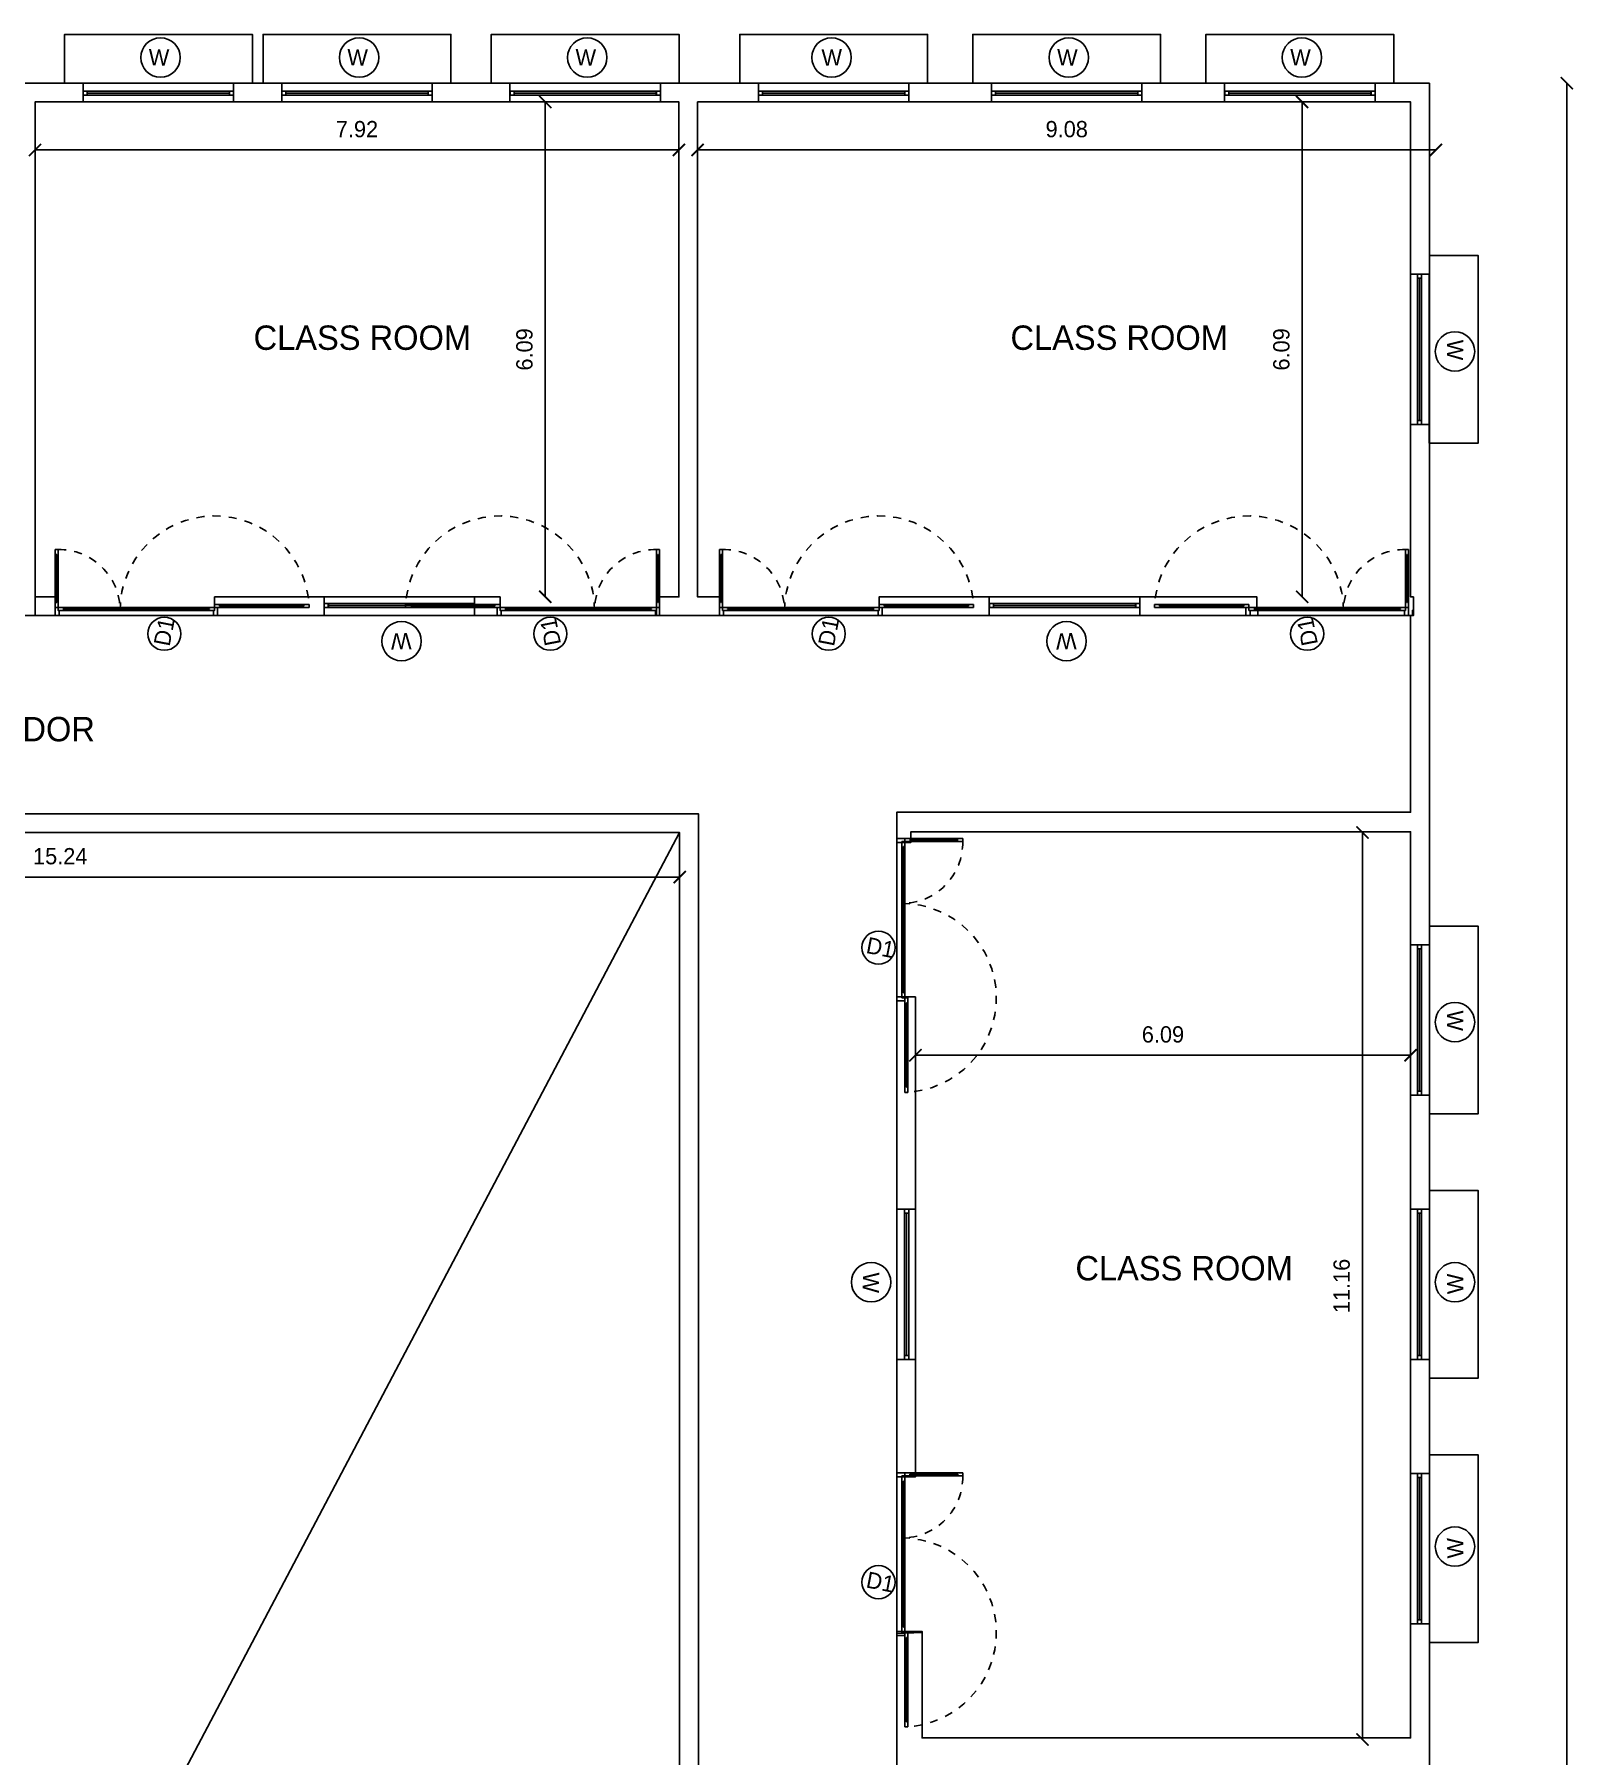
# Model space of a CAD drawing. Header units: metres. Extents: x 6102560 to 6120122, y -6664095 to -6659794.
# Drawn here: x 6102616.81 to 6102635.74, y -6659897.62 to -6659876.44 of the extents above; entities that cross this region are included whole.
import ezdxf

# ---------------------------------------------------------------- set-up
doc = ezdxf.new("R2010")
doc.units = ezdxf.units.M
doc.header["$LTSCALE"] = 500
doc.header["$MEASUREMENT"] = 0
for name, pattern in [('DASHED2', [0.375, 0.25, -0.125]), ('HIDDEN', [0.375, 0.25, -0.125]), ('PHANTOM2', [1.25, 0.625, -0.125, 0.125, -0.125, 0.125, -0.125])]:
    doc.linetypes.add(name, pattern=pattern)
doc.layers.get('0').update_dxf_attribs({"linetype": 'CONTINUOUS'})
doc.layers.get('Defpoints').update_dxf_attribs({"linetype": 'CONTINUOUS'})
for name, color, linetype in [('above', 250, 'DASHED2'), ('BLK_1_FLR_1_BLT_UP_AREA', 26, 'CONTINUOUS'), ('BLK_1_FLR_1_BLT_UP_AREA_DEDUCT', 26, 'CONTINUOUS'), ('BLK_1_FLR_1_CHAJJA', 6, 'CONTINUOUS'), ('BLK_1_FLR_1_REGULAR_ROOM_1', 117, 'CONTINUOUS'), ('BLK_1_LVL_1_BLDG_FOOT_PRINT', 1, 'CONTINUOUS'), ('BLK_1_PLINTH_HEIGHT', 7, 'CONTINUOUS'), ('DOORTEXT', 13, 'CONTINUOUS'), ('ED', 30, 'CONTINUOUS'), ('FURN1', 252, 'CONTINUOUS'), ('FURNITURE', 252, 'CONTINUOUS'), ('FURNITURES', 252, 'CONTINUOUS'), ('TEXT', 4, 'CONTINUOUS'), ('W-SCH', 205, 'CONTINUOUS'), ('wall', 125, 'CONTINUOUS'), ('wall1', 125, 'CONTINUOUS'), ('WINDOWS', 252, 'CONTINUOUS')]:
    doc.layers.add(name, color=color, linetype=linetype)
doc.styles.add('RM', font='GOTHIC.TTF')
doc.styles.add('S2', font='GOTHIC.TTF')
doc.styles.add('USA TEXT', font='GOTHIC.TTF')
doc.dimstyles.new('1-100-ED', dxfattribs={"dimtxt": 0.2, "dimasz": 0.15, "dimexe": 0.18, "dimexo": 0.0625, "dimgap": 0.15, "dimtad": 1, "dimzin": 0, "dimdsep": 46, "dimtxsty": 'USA TEXT', "dimblk": 'ARCHTICK', "dimcen": 0.1, "dimse1": 1, "dimse2": 1, "dimclrd": 256, "dimclrt": 256, "dimadec": 0, "dimazin": 0, "dimtfac": 1, "dimtofl": 0, "dimtmove": 0, "dimatfit": 3, "dimldrblk": 'ARCHTICK', "dimfxl": 0, "dimtolj": 1, "dimtzin": 0, "dimarcsym": 0})

# ---------------------------------------------------------------- blocks, each defined once
blk = doc.blocks.new('A$C62665808')
at = {"layer": 'FURNITURES', "color": 233}
for p, q in [((512, 100), (437, 100)), ((450, 62), (512, 62)), ((500, 78), (500, 84)), ((512, 84), (500, 84)), ((512, 78), (500, 78)), ((512, 84), (512, 100)), ((512, 62), (512, 78)), ((2288, 84), (2288, 100)), ((2288, 100), (2363, 100)), ((2288, 84), (2300, 84)), ((2288, 62), (2288, 78)), ((2288, 78), (2300, 78)), ((2350, 62), (2288, 62)), ((2300, 78), (2300, 84))]:
    blk.add_line(p, q, dxfattribs=at)
at = {"layer": 'FURNITURES', "color": 250}
for p, q in [((512, 100), (2288, 100)), ((512, 84), (2300, 84)), ((512, 78), (2300, 78)), ((512, 62), (2288, 62))]:
    blk.add_line(p, q, dxfattribs=at)
at = {"layer": 'FURNITURES', "color": 250, "linetype": 'HIDDEN', "ltscale": 0.5}
for centre, radius, start, end in [((437, 62), 1163, 359.9985, 178.1522), ((2350, 62), 750, 89.1025, 179.9987)]:
    blk.add_arc(centre, radius, start, end, dxfattribs=at)
at = {"layer": 'wall', "color": 7}
for p, q in [((2362, 812), (2362, 737)), ((2399, 812), (2362, 812)), ((2377, 737), (2362, 737)), ((2362, 737), (2363, 175)), ((2378, 175), (2377, 750)), ((2384, 750), (2377, 750)), ((2377, 737), (2377, 750)), ((2384, 175), (2384, 750)), ((2384, 737), (2384, 750)), ((2399, 737), (2384, 737)), ((2399, 812), (2399, 737)), ((2400, 175), (2399, 737)), ((-725, 137), (-650, 137)), ((-725, 137), (-725, 100)), ((-725, 100), (-650, 100)), ((363, 122), (-662, 122)), ((-662, 122), (-662, 116)), ((-650, 122), (-662, 122)), ((363, 116), (-662, 116)), ((-650, 116), (-662, 116)), ((-650, 137), (-650, 122)), ((363, 137), (-650, 137)), ((-650, 116), (-650, 100)), ((-650, 100), (363, 100)), ((437, 137), (363, 137)), ((363, 137), (363, 122)), ((363, 122), (375, 122)), ((363, 116), (363, 100)), ((363, 116), (375, 116)), ((363, 100), (437, 100)), ((375, 122), (375, 116)), ((437, 137), (437, 100)), ((437, 62), (437, 100)), ((437, 62), (450, 62)), ((2363, 62), (2350, 62)), ((2378, 175), (2363, 175)), ((2363, 175), (2363, 100)), ((2363, 62), (2363, 100)), ((2400, 100), (2363, 100)), ((2378, 175), (2378, 162)), ((2384, 162), (2378, 162)), ((2400, 175), (2384, 175)), ((2384, 175), (2384, 162)), ((2400, 100), (2400, 175))]:
    blk.add_line(p, q, dxfattribs=at)
for points in [[(437, 100), (400, 100), (400, 0), (450, 0), (450, 62)], [(2363, 100), (2400, 100), (2400, 0), (2350, 0), (2350, 62)]]:
    blk.add_lwpolyline(points, dxfattribs=at)
blk = doc.blocks.new('_ArchTick')
at = {"color": 0, "linetype": 'ByBlock', "const_width": 0.15}
blk.add_lwpolyline([(-0.5, -0.5), (0.5, 0.5)], dxfattribs=at)
blk = doc.blocks.new('*D100')
at = {"layer": 'Defpoints', "color": 0}
for p in [(6102627.648, -6659888.466), (6102633.738, -6659888.466), (6102627.648, -6659889.003)]:
    blk.add_point(p, dxfattribs=at)
at = {"layer": 'ED', "linetype": 'PHANTOM2', "lineweight": -2}
blk.add_line((6102633.738, -6659889.003), (6102627.648, -6659889.003), dxfattribs=at)
at = {"layer": 'ED', "lineweight": -2, "xscale": 0.15, "yscale": 0.15, "zscale": 0.15, "rotation": 180}
blk.add_blockref('_ArchTick', (6102627.648, -6659889.003), dxfattribs=at)
at = {"layer": 'ED', "lineweight": -2, "xscale": 0.15, "yscale": 0.15, "zscale": 0.15}
blk.add_blockref('_ArchTick', (6102633.738, -6659889.003), dxfattribs=at)
at = {"layer": 'ED', "insert": (6102630.693, -6659888.748), "char_height": 0.2, "attachment_point": 5, "style": 'USA TEXT'}
blk.add_mtext('\\A1;6.09', dxfattribs=at)
blk = doc.blocks.new('*D101')
at = {"layer": 'Defpoints', "color": 0}
for p in [(6102633.147, -6659886.262), (6102633.739, -6659886.262), (6102633.739, -6659897.422)]:
    blk.add_point(p, dxfattribs=at)
at = {"layer": 'ED', "linetype": 'PHANTOM2', "lineweight": -2}
blk.add_line((6102633.147, -6659897.422), (6102633.147, -6659886.262), dxfattribs=at)
at = {"layer": 'ED', "lineweight": -2, "xscale": 0.15, "yscale": 0.15, "zscale": 0.15}
for p, rotation in [((6102633.147, -6659886.262), 90), ((6102633.147, -6659897.422), 270)]:
    blk.add_blockref('_ArchTick', p, dxfattribs=dict(at, rotation=rotation))
at = {"layer": 'ED', "insert": (6102632.892, -6659891.842), "char_height": 0.2, "attachment_point": 5, "rotation": 90, "style": 'USA TEXT'}
blk.add_mtext('\\A1;11.16', dxfattribs=at)
blk = doc.blocks.new('*D102')
at = {"layer": 'Defpoints', "color": 0}
for p in [(6102632.942, -6659877.273), (6102632.405, -6659883.362), (6102632.942, -6659883.362)]:
    blk.add_point(p, dxfattribs=at)
at = {"layer": 'ED', "linetype": 'PHANTOM2', "lineweight": -2}
blk.add_line((6102632.405, -6659877.273), (6102632.405, -6659883.362), dxfattribs=at)
at = {"layer": 'ED', "lineweight": -2, "xscale": 0.15, "yscale": 0.15, "zscale": 0.15}
for p, rotation in [((6102632.405, -6659877.273), 90), ((6102632.405, -6659883.362), 270)]:
    blk.add_blockref('_ArchTick', p, dxfattribs=dict(at, rotation=rotation))
at = {"layer": 'ED', "insert": (6102632.15, -6659880.318), "char_height": 0.2, "attachment_point": 5, "rotation": 90, "style": 'USA TEXT'}
blk.add_mtext('\\A1;6.09', dxfattribs=at)
blk = doc.blocks.new('*D103')
at = {"layer": 'Defpoints', "color": 0}
for p in [(6102624.969, -6659877.272), (6102634.049, -6659877.272), (6102634.049, -6659877.864)]:
    blk.add_point(p, dxfattribs=at)
at = {"layer": 'ED', "linetype": 'PHANTOM2', "lineweight": -2}
blk.add_line((6102624.969, -6659877.864), (6102634.049, -6659877.864), dxfattribs=at)
at = {"layer": 'ED', "lineweight": -2, "xscale": 0.15, "yscale": 0.15, "zscale": 0.15, "rotation": 180}
blk.add_blockref('_ArchTick', (6102624.969, -6659877.864), dxfattribs=at)
at = {"layer": 'ED', "lineweight": -2, "xscale": 0.15, "yscale": 0.15, "zscale": 0.15}
blk.add_blockref('_ArchTick', (6102634.049, -6659877.864), dxfattribs=at)
at = {"layer": 'ED', "insert": (6102629.509, -6659877.609), "char_height": 0.2, "attachment_point": 5, "style": 'USA TEXT'}
blk.add_mtext('\\A1;9.08', dxfattribs=at)
blk = doc.blocks.new('*D106')
at = {"layer": 'Defpoints', "color": 0}
for p in [(6102623.632, -6659877.273), (6102623.095, -6659883.362), (6102623.632, -6659883.362)]:
    blk.add_point(p, dxfattribs=at)
at = {"layer": 'ED', "linetype": 'PHANTOM2', "lineweight": -2}
blk.add_line((6102623.095, -6659877.273), (6102623.095, -6659883.362), dxfattribs=at)
at = {"layer": 'ED', "lineweight": -2, "xscale": 0.15, "yscale": 0.15, "zscale": 0.15}
for p, rotation in [((6102623.095, -6659877.273), 90), ((6102623.095, -6659883.362), 270)]:
    blk.add_blockref('_ArchTick', p, dxfattribs=dict(at, rotation=rotation))
at = {"layer": 'ED', "insert": (6102622.84, -6659880.318), "char_height": 0.2, "attachment_point": 5, "rotation": 90, "style": 'USA TEXT'}
blk.add_mtext('\\A1;6.09', dxfattribs=at)
blk = doc.blocks.new('*D107')
at = {"layer": 'Defpoints', "color": 0}
for p in [(6102616.819, -6659877.272), (6102624.739, -6659877.272), (6102624.739, -6659877.864)]:
    blk.add_point(p, dxfattribs=at)
at = {"layer": 'ED', "linetype": 'PHANTOM2', "lineweight": -2}
blk.add_line((6102616.819, -6659877.864), (6102624.739, -6659877.864), dxfattribs=at)
at = {"layer": 'ED', "lineweight": -2, "xscale": 0.15, "yscale": 0.15, "zscale": 0.15, "rotation": 180}
blk.add_blockref('_ArchTick', (6102616.819, -6659877.864), dxfattribs=at)
at = {"layer": 'ED', "lineweight": -2, "xscale": 0.15, "yscale": 0.15, "zscale": 0.15}
blk.add_blockref('_ArchTick', (6102624.739, -6659877.864), dxfattribs=at)
at = {"layer": 'ED', "insert": (6102620.779, -6659877.609), "char_height": 0.2, "attachment_point": 5, "style": 'USA TEXT'}
blk.add_mtext('\\A1;7.92', dxfattribs=at)
blk = doc.blocks.new('*D117')
at = {"layer": 'BLK_1_PLINTH_HEIGHT', "linetype": 'PHANTOM2', "lineweight": -2}
blk.add_line((6102635.661, -6659877.042), (6102635.661, -6659934.342), dxfattribs=at)
at = {"layer": 'Defpoints', "color": 0}
for p in [(6102633.969, -6659877.042), (6102633.969, -6659934.342), (6102635.661, -6659934.342)]:
    blk.add_point(p, dxfattribs=at)
at = {"layer": 'BLK_1_PLINTH_HEIGHT', "lineweight": -2, "xscale": 0.15, "yscale": 0.15, "zscale": 0.15}
for p, rotation in [((6102635.661, -6659877.042), 90), ((6102635.661, -6659934.342), 270)]:
    blk.add_blockref('_ArchTick', p, dxfattribs=dict(at, rotation=rotation))
at = {"layer": 'BLK_1_PLINTH_HEIGHT', "insert": (6102635.405, -6659905.692), "char_height": 0.2, "attachment_point": 5, "rotation": 90, "style": 'USA TEXT'}
blk.add_mtext('\\A1;57.30', dxfattribs=at)
blk = doc.blocks.new('*D145')
at = {"linetype": 'PHANTOM2', "lineweight": -2}
blk.add_line((6102609.509, -6659886.81), (6102624.749, -6659886.81), dxfattribs=at)
at = {"layer": 'Defpoints', "color": 0}
for p in [(6102609.509, -6659886.262), (6102624.749, -6659886.262), (6102624.749, -6659886.81)]:
    blk.add_point(p, dxfattribs=at)
at = {"lineweight": -2, "xscale": 0.15, "yscale": 0.15, "zscale": 0.15, "rotation": 180}
blk.add_blockref('_ArchTick', (6102609.509, -6659886.81), dxfattribs=at)
at = {"lineweight": -2, "xscale": 0.15, "yscale": 0.15, "zscale": 0.15}
blk.add_blockref('_ArchTick', (6102624.749, -6659886.81), dxfattribs=at)
at = {"insert": (6102617.129, -6659886.555), "char_height": 0.2, "attachment_point": 5, "style": 'USA TEXT'}
blk.add_mtext('\\A1;15.24', dxfattribs=at)

msp = doc.modelspace()

# ---------------------------------------------------------------- linework, layer by layer
for p, q in [((6102633.76166, -6659883.5925), (6102607.77787, -6659883.59256)), ((6102627.41799, -6659932.07957), (6102627.41831, -6659886.33482))]:
    msp.add_line(p, q)
at = {"color": 15}
for points in [[(6102616.35122, -6659883.5925), (6102616.81941, -6659883.5925), (6102616.81941, -6659877.2725), (6102624.73941, -6659877.2725), (6102624.73941, -6659883.3625), (6102624.46407, -6659883.3625), (6102624.46408, -6659883.5925), (6102625.23787, -6659883.5925), (6102625.23794, -6659883.3625), (6102624.96941, -6659883.3625), (6102624.96941, -6659877.2725), (6102633.73941, -6659877.2725), (6102633.73941, -6659883.3625), (6102633.77407, -6659883.36288), (6102633.77408, -6659883.5925), (6102633.73941, -6659883.5925), (6102633.73941, -6659886.0125), (6102627.41817, -6659886.0125), (6102627.41854, -6659886.38478), (6102627.59322, -6659886.38478), (6102627.59322, -6659886.25213), (6102633.73977, -6659886.25213), (6102633.73941, -6659897.40255), (6102627.72961, -6659897.40255), (6102627.72997, -6659896.10447), (6102627.41823, -6659896.11699), (6102627.41823, -6659897.63255)], [(6102627.41818, -6659886.0128), (6102627.72941, -6659886.0125), (6102627.41818, -6659886.01273)]]:
    msp.add_lwpolyline(points, dxfattribs=at)
msp.add_lwpolyline([(6102609.27941, -6659915.3645), (6102609.27941, -6659886.0325), (6102624.97821, -6659886.0325), (6102624.97821, -6659915.3645)], close=True, dxfattribs=at)
at = {"linetype": 'PHANTOM2', "ltscale": 500}
msp.add_lwpolyline([(6102609.50941, -6659915.1345), (6102624.74821, -6659886.2625)], dxfattribs=at)
at = {"color": 15, "linetype": 'Continuous'}
msp.add_lwpolyline([(6102609.50941, -6659886.2625), (6102624.74821, -6659886.2625), (6102624.74821, -6659915.1345), (6102609.50941, -6659915.1345)], close=True, dxfattribs=at)
at = {"layer": 'above'}
for points in [[(6102619.49198, -6659877.04246), (6102619.49198, -6659876.44246), (6102617.18166, -6659876.4424), (6102617.18167, -6659877.0423)], [(6102621.93455, -6659877.04246), (6102621.93456, -6659876.44246), (6102619.62424, -6659876.44241), (6102619.62425, -6659877.0423)], [(6102624.74137, -6659877.04238), (6102624.74138, -6659876.44238), (6102622.43106, -6659876.44233), (6102622.43106, -6659877.04223)], [(6102625.48659, -6659877.04238), (6102625.48658, -6659876.44238), (6102627.79691, -6659876.44233), (6102627.7969, -6659877.04223)], [(6102630.66455, -6659877.04246), (6102630.66456, -6659876.44246), (6102628.35424, -6659876.44241), (6102628.35425, -6659877.0423)], [(6102633.53203, -6659877.04238), (6102633.53204, -6659876.44238), (6102631.22172, -6659876.44233), (6102631.22173, -6659877.04223)], [(6102633.96945, -6659881.47264), (6102634.56945, -6659881.47265), (6102634.5695, -6659879.16233), (6102633.9696, -6659879.16234)], [(6102633.96951, -6659889.72492), (6102634.56951, -6659889.72493), (6102634.56956, -6659887.41461), (6102633.96966, -6659887.41462)], [(6102633.96952, -6659890.66706), (6102634.56952, -6659890.66706), (6102634.56957, -6659892.97738), (6102633.96967, -6659892.97737)], [(6102633.96951, -6659893.9195), (6102634.56951, -6659893.91949), (6102634.56956, -6659896.22981), (6102633.96966, -6659896.2298)]]:
    msp.add_lwpolyline(points, dxfattribs=at)
at = {"layer": 'BLK_1_FLR_1_BLT_UP_AREA', "color": 26, "linetype": 'Continuous'}
msp.add_lwpolyline([(6102600.28941, -6659877.0425), (6102633.96941, -6659877.0425), (6102633.96941, -6659934.3425), (6102600.28941, -6659934.3425)], close=True, dxfattribs=at)
at = {"layer": 'BLK_1_FLR_1_BLT_UP_AREA_DEDUCT', "color": 26, "linetype": 'Continuous'}
msp.add_lwpolyline([(6102609.50941, -6659886.2625), (6102624.74821, -6659886.2625), (6102624.74821, -6659915.1345), (6102609.50941, -6659915.1345)], close=True, dxfattribs=at)
at = {"layer": 'BLK_1_FLR_1_CHAJJA', "linetype": 'Continuous'}
for points in [[(6102619.49198, -6659877.04253), (6102619.49198, -6659876.44257), (6102617.18166, -6659876.44262), (6102617.18167, -6659877.04241)], [(6102621.93455, -6659877.04253), (6102621.93456, -6659876.44257), (6102619.62424, -6659876.44262), (6102619.62425, -6659877.04242)], [(6102624.74137, -6659877.04246), (6102624.74138, -6659876.44249), (6102622.43106, -6659876.44254), (6102622.43106, -6659877.04234)], [(6102625.48659, -6659877.04246), (6102625.48658, -6659876.44249), (6102627.79691, -6659876.44254), (6102627.7969, -6659877.04234)], [(6102630.66455, -6659877.04253), (6102630.66456, -6659876.44257), (6102628.35424, -6659876.44262), (6102628.35425, -6659877.04242)], [(6102633.53203, -6659877.04246), (6102633.53204, -6659876.44249), (6102631.22172, -6659876.44254), (6102631.22173, -6659877.04234)], [(6102633.96937, -6659881.47264), (6102634.56934, -6659881.47265), (6102634.56929, -6659879.16233), (6102633.96949, -6659879.16234)], [(6102633.96943, -6659889.72492), (6102634.5694, -6659889.72493), (6102634.56935, -6659887.41461), (6102633.96955, -6659887.41462)], [(6102633.96945, -6659890.66706), (6102634.56941, -6659890.66706), (6102634.56936, -6659892.97738), (6102633.96956, -6659892.97737)], [(6102633.96943, -6659893.9195), (6102634.5694, -6659893.91949), (6102634.56935, -6659896.22981), (6102633.96955, -6659896.2298)]]:
    msp.add_lwpolyline(points, close=True, dxfattribs=at)
at = {"layer": 'BLK_1_FLR_1_REGULAR_ROOM_1', "color": 3, "linetype": 'Continuous'}
for points in [[(6102617.11498, -6659883.5925), (6102617.11498, -6659883.53005), (6102617.10246, -6659883.53005), (6102617.10253, -6659883.3625), (6102616.81941, -6659883.3625), (6102616.81941, -6659877.2725), (6102624.73941, -6659877.2725), (6102624.73941, -6659883.3625), (6102624.46407, -6659883.3625), (6102624.46407, -6659883.53005), (6102624.45166, -6659883.53005), (6102624.45166, -6659883.5925), (6102622.55158, -6659883.59256), (6102622.55158, -6659883.53011), (6102622.53909, -6659883.53011), (6102622.53909, -6659883.3625), (6102619.02755, -6659883.3625), (6102619.02755, -6659883.53005), (6102619.01506, -6659883.53004), (6102619.01506, -6659883.59249), (6102617.11498, -6659883.5925)], [(6102625.28783, -6659883.5925), (6102625.28783, -6659883.53005), (6102625.2753, -6659883.53005), (6102625.27537, -6659883.3625), (6102624.96941, -6659883.3625), (6102624.96941, -6659877.2725), (6102633.73941, -6659877.2725), (6102633.73941, -6659883.3625), (6102633.77407, -6659883.3625), (6102633.77407, -6659883.53005), (6102633.76166, -6659883.53005), (6102633.76166, -6659883.5925), (6102631.86158, -6659883.59256), (6102631.86158, -6659883.53011), (6102631.84909, -6659883.53011), (6102631.84909, -6659883.3625), (6102627.2004, -6659883.3625), (6102627.2004, -6659883.53005), (6102627.18791, -6659883.53005), (6102627.18791, -6659883.5925), (6102625.28783, -6659883.5925)], [(6102627.72979, -6659896.09201), (6102627.72998, -6659896.09201), (6102627.72996, -6659896.10454), (6102627.72997, -6659896.10447), (6102627.72961, -6659897.40255), (6102633.73941, -6659897.40255), (6102633.73977, -6659886.25213), (6102627.59322, -6659886.25213), (6102627.59322, -6659886.37238), (6102627.59322, -6659886.37237), (6102627.59322, -6659886.38479), (6102627.41833, -6659886.38478), (6102627.41827, -6659888.28486), (6102627.64835, -6659888.28486), (6102627.64835, -6659888.29735), (6102627.64835, -6659888.29733), (6102627.64829, -6659894.17943), (6102627.64829, -6659894.17945), (6102627.64829, -6659894.19193), (6102627.41821, -6659894.19193), (6102627.41828, -6659896.09201)]]:
    msp.add_lwpolyline(points, close=True, dxfattribs=at)
at = {"layer": 'BLK_1_LVL_1_BLDG_FOOT_PRINT', "ltscale": 400}
msp.add_lwpolyline([(6102600.28941, -6659877.0425), (6102633.96941, -6659877.0425), (6102633.96941, -6659934.3425), (6102600.28941, -6659934.3425)], close=True, dxfattribs=at)
at = {"layer": 'FURN1'}
for points in [[(6102617.41167, -6659877.1396), (6102617.46167, -6659877.13959), (6102617.46167, -6659877.18959), (6102617.41167, -6659877.1896)], [(6102617.41229, -6659877.1396), (6102617.46229, -6659877.1396), (6102617.4623, -6659877.1896), (6102617.4123, -6659877.1896)], [(6102619.26136, -6659877.13956), (6102619.21136, -6659877.13956), (6102619.21136, -6659877.18956), (6102619.26136, -6659877.18956)], [(6102619.26198, -6659877.13956), (6102619.21198, -6659877.13956), (6102619.21198, -6659877.18956), (6102619.26198, -6659877.18956)], [(6102619.85425, -6659877.1396), (6102619.90425, -6659877.1396), (6102619.90425, -6659877.1896), (6102619.85425, -6659877.1896)], [(6102619.85487, -6659877.1396), (6102619.90487, -6659877.1396), (6102619.90487, -6659877.1896), (6102619.85487, -6659877.1896)], [(6102621.70393, -6659877.13957), (6102621.65393, -6659877.13957), (6102621.65393, -6659877.18957), (6102621.70393, -6659877.18957)], [(6102621.70456, -6659877.13956), (6102621.65456, -6659877.13957), (6102621.65456, -6659877.18957), (6102621.70456, -6659877.18956)], [(6102622.66106, -6659877.13952), (6102622.71106, -6659877.13952), (6102622.71107, -6659877.18952), (6102622.66107, -6659877.18952)], [(6102622.66169, -6659877.13952), (6102622.71169, -6659877.13952), (6102622.71169, -6659877.18952), (6102622.66169, -6659877.18952)], [(6102624.51075, -6659877.13949), (6102624.46075, -6659877.13949), (6102624.46075, -6659877.18949), (6102624.51075, -6659877.18949)], [(6102624.51137, -6659877.13949), (6102624.46137, -6659877.13949), (6102624.46138, -6659877.18949), (6102624.51138, -6659877.18949)], [(6102625.71659, -6659877.13949), (6102625.76659, -6659877.13949), (6102625.76659, -6659877.18949), (6102625.71659, -6659877.18949)], [(6102625.71721, -6659877.13949), (6102625.76721, -6659877.13949), (6102625.76721, -6659877.18949), (6102625.71721, -6659877.18949)], [(6102627.56627, -6659877.13952), (6102627.51627, -6659877.13952), (6102627.51627, -6659877.18952), (6102627.56627, -6659877.18952)], [(6102627.5669, -6659877.13952), (6102627.5169, -6659877.13952), (6102627.5169, -6659877.18952), (6102627.5669, -6659877.18952)], [(6102628.58425, -6659877.1396), (6102628.63425, -6659877.1396), (6102628.63425, -6659877.1896), (6102628.58425, -6659877.1896)], [(6102628.58487, -6659877.1396), (6102628.63487, -6659877.1396), (6102628.63487, -6659877.1896), (6102628.58487, -6659877.1896)], [(6102630.43393, -6659877.13957), (6102630.38393, -6659877.13957), (6102630.38393, -6659877.18957), (6102630.43393, -6659877.18957)], [(6102630.43456, -6659877.13956), (6102630.38456, -6659877.13957), (6102630.38456, -6659877.18957), (6102630.43456, -6659877.18956)], [(6102631.45173, -6659877.13952), (6102631.50173, -6659877.13952), (6102631.50173, -6659877.18952), (6102631.45173, -6659877.18952)], [(6102631.45235, -6659877.13952), (6102631.50235, -6659877.13952), (6102631.50235, -6659877.18952), (6102631.45235, -6659877.18952)], [(6102633.30141, -6659877.13949), (6102633.25141, -6659877.13949), (6102633.25141, -6659877.18949), (6102633.30141, -6659877.18949)], [(6102633.30204, -6659877.13949), (6102633.25204, -6659877.13949), (6102633.25204, -6659877.18949), (6102633.30204, -6659877.18949)], [(6102633.8723, -6659879.39296), (6102633.87231, -6659879.44296), (6102633.82231, -6659879.44296), (6102633.8223, -6659879.39296)], [(6102633.87231, -6659879.39234), (6102633.87231, -6659879.44234), (6102633.82231, -6659879.44234), (6102633.82231, -6659879.39234)], [(6102633.87234, -6659881.24202), (6102633.87234, -6659881.19202), (6102633.82234, -6659881.19202), (6102633.82234, -6659881.24202)], [(6102633.87234, -6659881.24265), (6102633.87234, -6659881.19265), (6102633.82234, -6659881.19265), (6102633.82234, -6659881.24265)], [(6102620.37636, -6659883.4954), (6102620.42636, -6659883.4954), (6102620.42636, -6659883.4454), (6102620.37636, -6659883.4454)], [(6102620.37699, -6659883.49539), (6102620.42699, -6659883.4954), (6102620.42699, -6659883.4454), (6102620.37699, -6659883.44539)], [(6102622.22605, -6659883.49543), (6102622.17605, -6659883.49543), (6102622.17605, -6659883.44543), (6102622.22605, -6659883.44543)], [(6102622.22667, -6659883.49543), (6102622.17667, -6659883.49543), (6102622.17668, -6659883.44543), (6102622.22668, -6659883.44543)], [(6102628.55714, -6659883.4954), (6102628.60714, -6659883.4954), (6102628.60714, -6659883.4454), (6102628.55714, -6659883.4454)], [(6102628.55776, -6659883.49539), (6102628.60776, -6659883.4954), (6102628.60776, -6659883.4454), (6102628.55776, -6659883.44539)], [(6102630.40682, -6659883.49543), (6102630.35682, -6659883.49543), (6102630.35683, -6659883.44543), (6102630.40683, -6659883.44543)], [(6102630.40745, -6659883.49543), (6102630.35745, -6659883.49543), (6102630.35745, -6659883.44543), (6102630.40745, -6659883.44543)], [(6102633.87236, -6659887.64524), (6102633.87237, -6659887.69524), (6102633.82237, -6659887.69524), (6102633.82236, -6659887.64524)], [(6102633.87237, -6659887.64462), (6102633.87237, -6659887.69462), (6102633.82237, -6659887.69462), (6102633.82237, -6659887.64462)], [(6102633.8724, -6659889.4943), (6102633.8724, -6659889.4443), (6102633.8224, -6659889.4443), (6102633.8224, -6659889.4943)], [(6102633.8724, -6659889.49493), (6102633.8724, -6659889.44493), (6102633.8224, -6659889.44493), (6102633.8224, -6659889.49493)], [(6102627.51541, -6659890.89685), (6102627.51541, -6659890.94685), (6102627.56541, -6659890.94685), (6102627.56541, -6659890.89685)], [(6102627.51541, -6659890.89748), (6102627.51541, -6659890.94748), (6102627.56541, -6659890.94748), (6102627.56541, -6659890.89748)], [(6102633.87242, -6659890.89706), (6102633.87241, -6659890.94706), (6102633.82241, -6659890.94706), (6102633.82242, -6659890.89706)], [(6102633.87241, -6659890.89769), (6102633.87241, -6659890.94769), (6102633.82241, -6659890.94768), (6102633.82241, -6659890.89768)], [(6102627.51532, -6659892.74654), (6102627.51533, -6659892.69654), (6102627.56533, -6659892.69654), (6102627.56532, -6659892.74654)], [(6102627.51532, -6659892.74716), (6102627.51532, -6659892.69716), (6102627.56532, -6659892.69716), (6102627.56532, -6659892.74716)], [(6102633.87238, -6659892.74675), (6102633.87238, -6659892.69675), (6102633.82238, -6659892.69674), (6102633.82238, -6659892.74674)], [(6102633.87238, -6659892.74737), (6102633.87238, -6659892.69737), (6102633.82238, -6659892.69737), (6102633.82238, -6659892.74737)], [(6102633.8724, -6659894.14949), (6102633.8724, -6659894.19949), (6102633.8224, -6659894.19949), (6102633.8224, -6659894.14949)], [(6102633.8724, -6659894.15012), (6102633.8724, -6659894.20012), (6102633.8224, -6659894.20012), (6102633.8224, -6659894.15012)], [(6102633.87236, -6659895.99918), (6102633.87237, -6659895.94918), (6102633.82237, -6659895.94918), (6102633.82236, -6659895.99918)], [(6102633.87237, -6659895.9998), (6102633.87237, -6659895.9498), (6102633.82237, -6659895.9498), (6102633.82237, -6659895.9998)]]:
    msp.add_lwpolyline(points, close=True, dxfattribs=at)
at = {"layer": 'FURNITURE', "linetype": 'HIDDEN', "ltscale": 0.2}
for p, q in [((6102617.46167, -6659877.18959), (6102619.21136, -6659877.18957)), ((6102617.46229, -6659877.13963), (6102619.21198, -6659877.13956)), ((6102619.90425, -6659877.1896), (6102621.65393, -6659877.18957)), ((6102619.90487, -6659877.13963), (6102621.65456, -6659877.13957)), ((6102622.71107, -6659877.18952), (6102624.46075, -6659877.1895)), ((6102622.71169, -6659877.13956), (6102624.46137, -6659877.13949)), ((6102627.51627, -6659877.13956), (6102625.76659, -6659877.13949)), ((6102627.5169, -6659877.18952), (6102625.76721, -6659877.1895)), ((6102628.63425, -6659877.1896), (6102630.38393, -6659877.18957)), ((6102628.63487, -6659877.13963), (6102630.38456, -6659877.13957)), ((6102631.50173, -6659877.18952), (6102633.25141, -6659877.1895)), ((6102631.50235, -6659877.13956), (6102633.25204, -6659877.13949)), ((6102633.82231, -6659879.44234), (6102633.82233, -6659881.19202)), ((6102633.87227, -6659879.44296), (6102633.87234, -6659881.19265)), ((6102620.42636, -6659883.4454), (6102622.17605, -6659883.44542)), ((6102620.42699, -6659883.49536), (6102622.17667, -6659883.49543)), ((6102628.60714, -6659883.4454), (6102630.35683, -6659883.44542)), ((6102628.60776, -6659883.49536), (6102630.35745, -6659883.49543)), ((6102633.82237, -6659887.69462), (6102633.82239, -6659889.4443)), ((6102633.87233, -6659887.69524), (6102633.8724, -6659889.44493)), ((6102627.51536, -6659892.69654), (6102627.51541, -6659890.94685)), ((6102627.56532, -6659892.69716), (6102627.56541, -6659890.94748)), ((6102633.82238, -6659892.69737), (6102633.82241, -6659890.94768)), ((6102633.87235, -6659892.69675), (6102633.87241, -6659890.94706)), ((6102633.82237, -6659895.9498), (6102633.82239, -6659894.20012)), ((6102633.87233, -6659895.94918), (6102633.8724, -6659894.19949))]:
    msp.add_line(p, q, dxfattribs=at)
at = {"layer": 'FURNITURE', "color": 4, "linetype": 'HIDDEN', "ltscale": 0.2}
for p, q in [((6102617.4623, -6659877.1646), (6102619.21198, -6659877.16457)), ((6102619.90487, -6659877.1646), (6102621.65456, -6659877.16457)), ((6102622.71169, -6659877.16452), (6102624.46138, -6659877.1645)), ((6102627.51627, -6659877.16452), (6102625.76659, -6659877.1645)), ((6102628.63487, -6659877.1646), (6102630.38456, -6659877.16457)), ((6102631.50235, -6659877.16452), (6102633.25204, -6659877.1645)), ((6102633.84731, -6659879.44296), (6102633.84733, -6659881.19265)), ((6102620.42699, -6659883.4704), (6102622.17667, -6659883.47042)), ((6102628.60776, -6659883.4704), (6102630.35745, -6659883.47042)), ((6102633.84737, -6659887.69524), (6102633.84739, -6659889.44493)), ((6102627.54033, -6659892.69654), (6102627.54041, -6659890.94685)), ((6102633.84738, -6659892.69674), (6102633.84741, -6659890.94706)), ((6102633.84737, -6659895.94918), (6102633.84739, -6659894.19949))]:
    msp.add_line(p, q, dxfattribs=at)
at = {"layer": 'W-SCH'}
for centre, radius in [((6102618.36245, -6659876.72706), 0.24242), ((6102620.80503, -6659876.72707), 0.24242), ((6102623.61185, -6659876.72699), 0.24242), ((6102626.61612, -6659876.72699), 0.24242), ((6102629.53503, -6659876.72707), 0.24242), ((6102632.40251, -6659876.72699), 0.24242), ((6102634.28484, -6659880.34312), 0.24242), ((6102618.40925, -6659883.81679), 0.20375), ((6102621.32714, -6659883.90793), 0.24242), ((6102623.1574, -6659883.81671), 0.20375), ((6102626.58209, -6659883.81679), 0.20375), ((6102629.50792, -6659883.90793), 0.24242), ((6102632.4674, -6659883.81671), 0.20375), ((6102627.19414, -6659887.67904), 0.20375), ((6102634.2849, -6659888.5954), 0.24242), ((6102627.10285, -6659891.79635), 0.24242), ((6102634.28491, -6659891.79659), 0.24242), ((6102634.2849, -6659895.04902), 0.24242), ((6102627.19414, -6659895.48619), 0.20375)]:
    msp.add_circle(centre, radius, dxfattribs=at)
at = {"layer": 'wall'}
msp.add_lwpolyline([(6102633.96941, -6659877.0425), (6102600.28941, -6659877.0425), (6102600.28941, -6659934.3425), (6102633.96941, -6659934.3425)], close=True, dxfattribs=at)
at = {"layer": 'wall1'}
for p, q in [((6102617.41167, -6659877.0425), (6102617.41168, -6659877.2726)), ((6102619.26198, -6659877.04246), (6102619.26198, -6659877.27257)), ((6102619.85424, -6659877.0425), (6102619.85425, -6659877.2726)), ((6102621.70455, -6659877.04246), (6102621.70456, -6659877.27257)), ((6102622.66106, -6659877.04242), (6102622.66107, -6659877.27253)), ((6102624.51137, -6659877.04239), (6102624.51138, -6659877.2725)), ((6102625.71659, -6659877.04239), (6102625.71658, -6659877.2725)), ((6102627.5669, -6659877.04242), (6102627.56689, -6659877.27253)), ((6102628.58424, -6659877.0425), (6102628.58425, -6659877.2726)), ((6102630.43455, -6659877.04246), (6102630.43456, -6659877.27257)), ((6102631.45172, -6659877.04242), (6102631.45173, -6659877.27253)), ((6102633.30203, -6659877.04239), (6102633.30204, -6659877.2725)), ((6102633.96941, -6659879.39233), (6102633.7393, -6659879.39234)), ((6102633.96944, -6659881.24264), (6102633.73933, -6659881.24265)), ((6102620.37636, -6659883.5925), (6102620.37637, -6659883.36239)), ((6102622.22667, -6659883.59253), (6102622.22668, -6659883.36242)), ((6102628.55713, -6659883.5925), (6102628.55714, -6659883.36239)), ((6102630.40744, -6659883.59253), (6102630.40745, -6659883.36242)), ((6102633.96947, -6659887.64461), (6102633.73936, -6659887.64462)), ((6102633.9695, -6659889.49492), (6102633.73939, -6659889.49493)), ((6102627.41831, -6659890.89685), (6102627.64842, -6659890.89686)), ((6102633.96952, -6659890.89706), (6102633.73941, -6659890.89706)), ((6102627.41822, -6659892.74716), (6102627.64833, -6659892.74717)), ((6102633.96948, -6659892.74737), (6102633.73938, -6659892.74737)), ((6102633.9695, -6659894.1495), (6102633.73939, -6659894.14949)), ((6102633.96947, -6659895.99981), (6102633.73936, -6659895.9998))]:
    msp.add_line(p, q, dxfattribs=at)
at = {"layer": 'WINDOWS'}
for p, q in [((6102617.41167, -6659877.04254), (6102619.26198, -6659877.04246)), ((6102619.85424, -6659877.04254), (6102621.70455, -6659877.04247)), ((6102622.66106, -6659877.04246), (6102624.51137, -6659877.04239)), ((6102627.5669, -6659877.04246), (6102625.71659, -6659877.04239)), ((6102628.58424, -6659877.04254), (6102630.43455, -6659877.04247)), ((6102631.45172, -6659877.04246), (6102633.30203, -6659877.04239)), ((6102617.41168, -6659877.27249), (6102619.26198, -6659877.2725)), ((6102619.85425, -6659877.27249), (6102621.70456, -6659877.2725)), ((6102622.66107, -6659877.27242), (6102624.51138, -6659877.27243)), ((6102627.56689, -6659877.27242), (6102625.71658, -6659877.27243)), ((6102628.58425, -6659877.27249), (6102630.43456, -6659877.2725)), ((6102631.45173, -6659877.27242), (6102633.30204, -6659877.27243)), ((6102633.73941, -6659879.39234), (6102633.7394, -6659881.24265)), ((6102633.96937, -6659879.39233), (6102633.96944, -6659881.24264)), ((6102620.37637, -6659883.3625), (6102622.22668, -6659883.36249)), ((6102628.55714, -6659883.3625), (6102630.40745, -6659883.36249)), ((6102620.37636, -6659883.59246), (6102622.22667, -6659883.59253)), ((6102628.55713, -6659883.59246), (6102630.40744, -6659883.59253)), ((6102633.73947, -6659887.64462), (6102633.73946, -6659889.49493)), ((6102633.96943, -6659887.64461), (6102633.9695, -6659889.49492)), ((6102627.41826, -6659892.74716), (6102627.41831, -6659890.89685)), ((6102627.64822, -6659892.74717), (6102627.64835, -6659890.89686)), ((6102633.73949, -6659892.74737), (6102633.73948, -6659890.89706)), ((6102633.96944, -6659892.74737), (6102633.96951, -6659890.89706)), ((6102633.73947, -6659895.9998), (6102633.73946, -6659894.14949)), ((6102633.96943, -6659895.99981), (6102633.9695, -6659894.1495))]:
    msp.add_line(p, q, dxfattribs=at)

# ---------------------------------------------------------------- block references
at = {"layer": 'wall1', "yscale": 0.001, "zscale": 0.001}
for p, xscale, rotation in [((6102619.46502, -6659883.59249), -0.001, 359.9986852858659), ((6102622.10162, -6659883.59257), 0.001, 0.003098280927097), ((6102627.63787, -6659883.59249), -0.001, 359.9986852858659), ((6102631.31393, -6659883.59257), 0.001, 0.003098280927097), ((6102627.41828, -6659888.73482), -0.001, 269.9969017190729), ((6102627.41828, -6659896.54197), -0.001, 269.9969017190729)]:
    msp.add_blockref('A$C62665808', p, dxfattribs=dict(at, xscale=xscale, rotation=rotation))

# ---------------------------------------------------------------- texts
at = {"layer": 'DOORTEXT', "color": 3, "style": 'RM'}
for s, rotation, p in [('W', 358.889061, (6102618.21507, -6659876.82254)), ('W', 358.889061, (6102620.65764, -6659876.82254)), ('W', 358.889061, (6102623.46446, -6659876.82247)), ('W', 1.110939, (6102626.49598, -6659876.82765)), ('W', 358.889061, (6102629.38764, -6659876.82254)), ('W', 358.889061, (6102632.25512, -6659876.82247)), ('W', 268.889061, (6102634.18936, -6659880.19573)), ('D1', 78.947943, (6102618.47303, -6659883.9801)), ('W', 181.110939, (6102621.44728, -6659883.80727)), ('D1', 101.053841, (6102623.28992, -6659883.94167)), ('D1', 78.947943, (6102626.64587, -6659883.9801)), ('W', 181.110939, (6102629.62806, -6659883.80727)), ('D1', 101.053841, (6102632.59992, -6659883.94167)), ('D1', 348.946159, (6102627.03083, -6659887.74282)), ('W', 268.889061, (6102634.18942, -6659888.44801)), ('W', 268.885321, (6102627.00356, -6659891.67233)), ('W', 91.110939, (6102634.3894, -6659891.9401)), ('W', 91.110939, (6102634.38939, -6659895.19253)), ('D1', 348.946159, (6102627.03083, -6659895.54997))]:
    msp.add_text(s, height=0.2, rotation=rotation, dxfattribs=at).set_placement(p)
at = {"layer": 'TEXT', "color": 7, "style": 'S2'}
for s, p in [('CLASS ROOM', (6102619.50715, -6659880.32367)), ('CLASS ROOM', (6102628.81715, -6659880.32367)), ('2.44M WIDE CORRIDOR ', (6102612.98646, -6659885.14024)), ('CLASS ROOM', (6102629.61603, -6659891.77377))]:
    msp.add_text(s, height=0.3, dxfattribs=at).set_placement(p)

# ---------------------------------------------------------------- dimensions: what is measured, and where the dimension line sits
dim = msp.add_linear_dim(base=(6102624.74941, -6659886.81029), p1=(6102609.50921, -6659886.2625), p2=(6102624.74941, -6659886.2625), dimstyle='1-100-ED', override={"dimfxl": 75, "dimfxlon": 1, "dimarcsym": 2})
dim.commit()
dim.dimension.update_dxf_attribs({"geometry": '*D145', "text_midpoint": (6102617.12931, -6659886.55526)})
at = {"layer": 'BLK_1_PLINTH_HEIGHT'}
dim = msp.add_linear_dim(base=(6102635.66052, -6659934.3425), p1=(6102633.96941, -6659877.0425), p2=(6102633.96941, -6659934.3425), angle=90, dimstyle='1-100-ED', override={"dimfxl": 75, "dimfxlon": 1, "dimarcsym": 2}, dxfattribs=at)
dim.commit()
dim.dimension.update_dxf_attribs({"geometry": '*D117', "text_midpoint": (6102635.40549, -6659905.6925)})
at = {"layer": 'ED'}
for base, p1, p2, angle, picture, middle in [((6102623.0952, -6659883.3625), (6102623.63211, -6659877.27303), (6102623.63208, -6659883.3625), 270, '*D106', (6102622.84017, -6659880.31776)), ((6102632.4052, -6659883.3625), (6102632.94211, -6659877.27303), (6102632.94208, -6659883.3625), 270, '*D102', (6102632.15017, -6659880.31776)), ((6102624.73941, -6659877.86447), (6102616.81941, -6659877.2725), (6102624.73941, -6659877.2725), 180, '*D107', (6102620.77941, -6659877.60944)), ((6102634.04941, -6659877.86447), (6102624.96941, -6659877.2725), (6102634.04941, -6659877.2725), 180, '*D103', (6102629.50941, -6659877.60944)), ((6102633.14744, -6659886.2625), (6102633.73941, -6659897.4225), (6102633.73887, -6659886.2625), 270, '*D101', (6102632.89241, -6659891.8425)), ((6102627.64834, -6659889.00288), (6102633.73781, -6659888.46597), (6102627.64834, -6659888.466), 180, '*D100', (6102630.69308, -6659888.74785))]:
    dim = msp.add_linear_dim(base=base, p1=p1, p2=p2, angle=angle, dimstyle='1-100-ED', override={"dimfxl": 75, "dimarcsym": 2}, dxfattribs=at)
    dim.commit()
    dim.dimension.update_dxf_attribs({"geometry": picture, "text_midpoint": middle})

doc.saveas('drawing.dxf')
